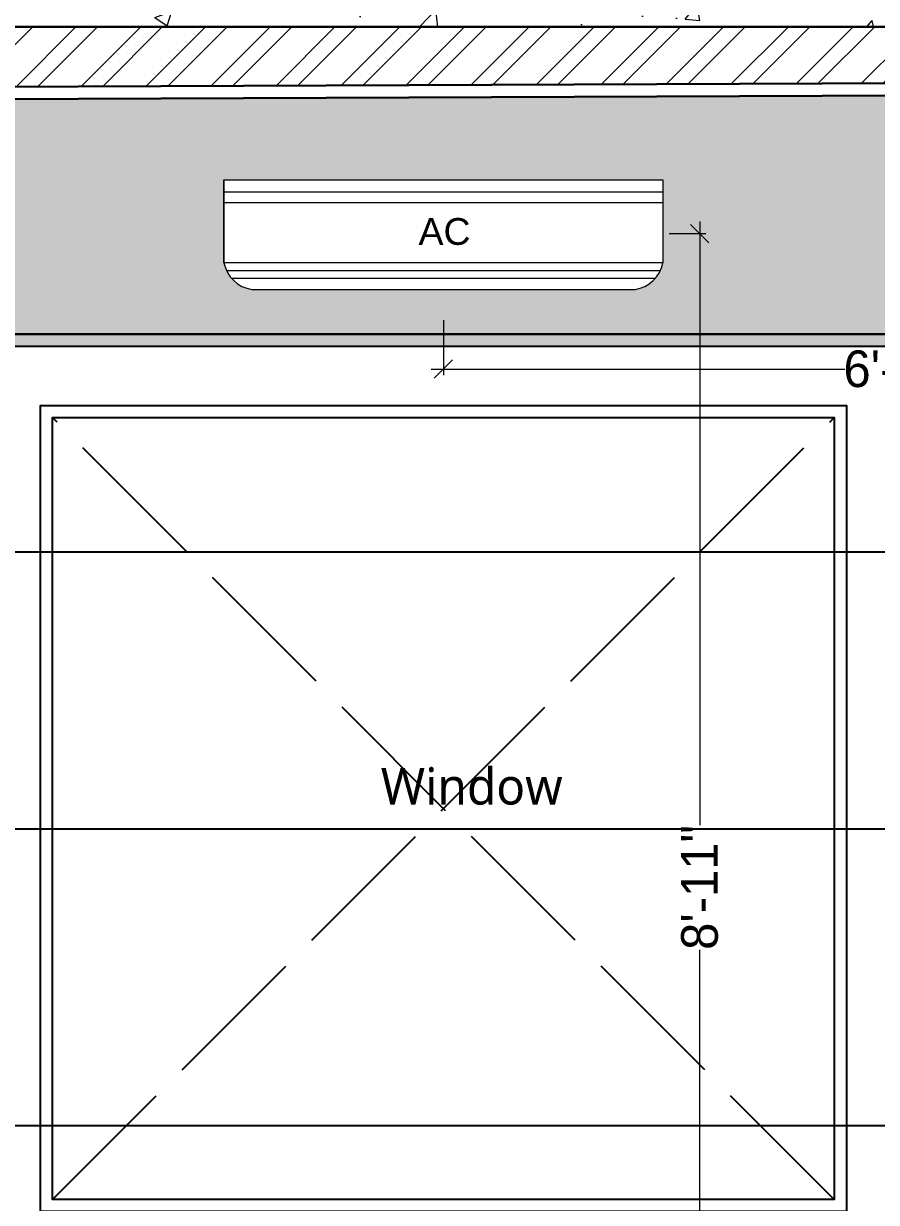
# Model space of a CAD drawing. Header units: millimetres. Extents: x 56222 to 3066687, y -650199 to -121287.
# Drawn here: x 134390.8 to 134460.7, y -183569.4 to -183472.9 of the extents above; entities that cross this region are included whole.
import ezdxf
from ezdxf import colors
from ezdxf.entities.mleader import LeaderData, LeaderLine
from ezdxf.math import Vec2, Vec3

# ---------------------------------------------------------------- set-up
doc = ezdxf.new("R2010")
doc.units = ezdxf.units.MM
doc.header["$MEASUREMENT"] = 0
doc.header["$PDMODE"] = 35
doc.linetypes.add('ACAD_ISO02W100', pattern=[15, 12, -3])
doc.linetypes.add('DASHED', pattern=[0.75, 0.5, -0.25])
doc.layers.get('Defpoints').update_dxf_attribs({"color": 220})
doc.layers.add('AR HATCH-7', color=7, linetype='Continuous')
for name, color, linetype, lineweight in [('Electrical', 84, 'Continuous', 30), ('FUR1', 22, 'Continuous', 0), ('FURNI', 25, 'Continuous', 5), ('FURNITURE', 32, 'Continuous', 9), ('furniture dimensions', 1, 'DASHED', 0), ('FURNITURE-1', 252, 'Continuous', 13), ('glass', 132, 'Continuous', 20), ('GROUND FLOOR', 7, 'Continuous', 9), ('SECTION ( SLAB PLine )', 104, 'Continuous', 30), ('Text', 7, 'Continuous', 15), ('wall', 7, 'Continuous', 30)]:
    doc.layers.add(name, color=color, linetype=linetype, lineweight=lineweight)
doc.styles.add('century g', font='GOTHIC.TTF')
doc.styles.get("Standard").update_dxf_attribs({"font": 'arial.ttf', "height": 6})
doc.styles.add('style4', font='ARIALN.TTF')
doc.dimstyles.new('Archana', dxfattribs={"dimtxt": 2, "dimasz": 0.75, "dimexe": 0.5, "dimexo": 0.5, "dimgap": 0, "dimtad": 0, "dimzin": 0, "dimdsep": 46, "dimlunit": 4, "dimtxsty": 'century g', "dimblk": 'OBLIQUE', "dimcen": 0, "dimdle": 1, "dimclrd": 256, "dimclre": 256, "dimclrt": 256, "dimadec": 0, "dimazin": 0, "dimtfac": 1, "dimtofl": 0, "dimtmove": 1, "dimatfit": 3, "dimfxl": 1, "dimfxlon": 1, "dimtolj": 1, "dimtzin": 0, "dimlwd": -1, "dimlwe": -1, "dimarcsym": 0})

# ---------------------------------------------------------------- blocks, each defined once
blk = doc.blocks.new('zw$7A8B')
at = {"layer": 'Electrical', "lineweight": 9}
for p, q in [((0, 12.00000000000091), (0, 2.901426686227751)), ((0.2754842010399443, 2.071638119261479), (47.72451579896187, 2.07163811924238)), ((0.8121958918700329, 1.241849552293388), (47.18780410813179, 1.241849552270651)), ((3.041293058110568, 0), (44.95870694188852, 0))]:
    blk.add_line(p, q, dxfattribs=at)
at = {"layer": 'Electrical', "lineweight": 9, "ltscale": 2}
for p, q in [((0, 12.00000000000091), (48, 12.00000000000091)), ((0, 2.901426686190462), (0, 12.00000000000091)), ((48, 12.00000000000091), (48, 2.901426686190462)), ((48, 2.901426686190462), (0, 2.901426686190462))]:
    blk.add_line(p, q, dxfattribs=at)
at = {"layer": 'Electrical', "lineweight": 9, "ltscale": 15}
for p, q in [((0, 10.69342466342732), (48, 10.69342466338912)), ((0, 9.5291031645138), (48, 9.529103164468324))]:
    blk.add_line(p, q, dxfattribs=at)
at = {"layer": 'Electrical', "lineweight": 9}
for centre, start, end in [((3.607922753432831, 3.638608946927889), 191.5479064643201, 261.1485941117802), ((44.39207724656808, 3.638608946927889), 278.8514058880613, 348.4520935355099)]:
    blk.add_arc(centre, 3.682464430274425, start, end, dxfattribs=at)
at = {"layer": 'Electrical', "ltscale": 10, "insert": (21.27570528217984, 7.809615963873512), "char_height": 2.929176060030469, "width": 6.704585469032168, "attachment_point": 1}
blk.add_mtext('AC', dxfattribs=at)
blk = doc.blocks.new('_Oblique')
at = {"layer": 'wall', "color": 0, "lineweight": -2}
blk.add_line((-0.5, -0.5), (0.5, 0.5), dxfattribs=at)
blk = doc.blocks.new('*D226')
at = {"layer": 'Defpoints', "color": 0, "linetype": 'Continuous', "lineweight": 30, "transparency": 16777216}
for p in [(134443.1959817829, -183490.0530107103), (134446.1745660411, -183597.1199417857), (134446.2069819585, -183597.1199417857)]:
    blk.add_point(p, dxfattribs=at)
at = {"layer": 'furniture dimensions', "color": 5, "linetype": 'Continuous', "transparency": 16777216}
for p, q in [((134446.2069819585, -183489.0530107103), (134446.2069819585, -183538.4817855614)), ((134446.2069819585, -183598.1199417857), (134446.2069819585, -183548.6911669346)), ((134446.2069819585, -183597.1199417857), (134446.7069819585, -183597.1199417857))]:
    blk.add_line(p, q, dxfattribs=at)
at = {"layer": 'furniture dimensions', "color": 5, "linetype": 'ByBlock', "transparency": 16777216}
blk.add_line((134443.6959817829, -183490.0530107103), (134446.7069819585, -183490.0530107103), dxfattribs=at)
at = {"layer": 'furniture dimensions', "color": 5, "linetype": 'Continuous', "transparency": 16777216, "xscale": 1.5, "yscale": 1.5, "zscale": 1.5}
for p, rotation in [((134446.2069819585, -183490.0530107103), 90), ((134446.2069819585, -183597.1199417857), 270)]:
    blk.add_blockref('_Oblique', p, dxfattribs=dict(at, rotation=rotation))
at = {"layer": 'furniture dimensions', "linetype": 'Continuous', "lineweight": 0, "transparency": 16777216, "insert": (134446.2069819584, -183543.586476248), "char_height": 3, "attachment_point": 5, "rotation": 90, "style": 'century g'}
blk.add_mtext('\\A1;8\'-11"', dxfattribs=at)
blk = doc.blocks.new('*D227')
at = {"layer": 'Defpoints', "color": 0, "linetype": 'Continuous', "lineweight": 30, "transparency": 16777216}
for p in [(134425.2213575774, -183494.6274564702), (134498.7213575774, -183494.6274564702), (134498.7213575774, -183501.1370137421)]:
    blk.add_point(p, dxfattribs=at)
at = {"layer": 'furniture dimensions', "color": 5, "linetype": 'ByBlock', "transparency": 16777216}
blk.add_line((134425.2213575774, -183497.1370137421), (134425.2213575774, -183501.6370137421), dxfattribs=at)
at = {"layer": 'furniture dimensions', "color": 5, "linetype": 'Continuous', "transparency": 16777216}
for p, q in [((134498.7213575774, -183497.1370137421), (134498.7213575774, -183501.6370137421)), ((134424.2213575774, -183501.1370137421), (134458.0944031246, -183501.1370137421)), ((134499.7213575774, -183501.1370137421), (134465.8483120301, -183501.1370137421))]:
    blk.add_line(p, q, dxfattribs=at)
at = {"layer": 'furniture dimensions', "color": 5, "linetype": 'Continuous', "transparency": 16777216, "xscale": 1.5, "yscale": 1.5, "zscale": 1.5, "rotation": 180}
blk.add_blockref('_Oblique', (134425.2213575774, -183501.1370137421), dxfattribs=at)
at = {"layer": 'furniture dimensions', "color": 5, "linetype": 'Continuous', "transparency": 16777216, "xscale": 1.5, "yscale": 1.5, "zscale": 1.5}
blk.add_blockref('_Oblique', (134498.7213575774, -183501.1370137421), dxfattribs=at)
at = {"layer": 'furniture dimensions', "linetype": 'Continuous', "lineweight": 0, "transparency": 16777216, "insert": (134461.9713575774, -183501.1370137421), "char_height": 3, "attachment_point": 5, "style": 'century g'}
blk.add_mtext('\\A1;6\'-2"', dxfattribs=at)

msp = doc.modelspace()

# ---------------------------------------------------------------- hatches: boundary and pattern name
at = {"layer": 'AR HATCH-7', "lineweight": 30, "true_color": 0xf2e8da, "transparency": 33554559}
h = msp.add_hatch(color=254, dxfattribs=at)
h.dxf.hatch_style = 1
edge = h.paths.add_edge_path()
edge.add_line((134498.7213575774, -183486.1199417623), (134494.2211213337, -183486.1199417623))
edge.add_line((134494.2211213337, -183486.1199417623), (134494.2209850392, -183478.6199375808))
edge.add_line((134494.2209850392, -183478.6199375808), (134375.548624459, -183479.0834867446))
edge.add_arc((134376.2405414569, -183492.1199417624), 13.05480404160551, 93.03815421160826, 179.9999999998723)
edge.add_line((134363.1857374153, -183492.1199417624), (134344.2213575774, -183492.1199417623))
edge.add_line((134344.2213575774, -183492.1199417623), (134344.2213575774, -183499.2869285136))
edge.add_line((134344.2213575774, -183499.2869285136), (134498.7213575774, -183499.2869285136))
edge.add_line((134498.7213575774, -183499.2869285136), (134498.7213575774, -183486.1199417623))
edge = h.paths.add_edge_path(flags=16)
edge.add_line((134407.246733372, -183492.4544542059), (134407.246733372, -183485.6401443675))
edge.add_line((134407.246733372, -183485.6401443675), (134443.1959817828, -183485.6401443675))
edge.add_line((134443.1959817828, -183485.6401443675), (134443.1959817828, -183492.4544542058))
edge.add_arc((134440.4938544639, -183491.9023469515), 2.757954761773342, 278.8514058850221, 348.4520935368883, ccw=False)
edge.add_line((134440.9182276236, -183494.6274564702), (134409.5244875312, -183494.6274564702))
edge.add_arc((134409.948860691, -183491.9023469513), 2.757954761896491, 191.5479064663029, 261.1485941135578, ccw=False)
h.paths.add_polyline_path([(134425.6066656949, -183492.2076001767), (134425.2213575774, -183492.2076001767), (134425.2213575774, -183487.6868468698), (134425.6066656949, -183487.6868468698)], flags=0)
at = {"layer": 'FURNITURE-1', "lineweight": 18, "true_color": 0xc7c8ca}
h = msp.add_hatch(dxfattribs=at)
h.set_pattern_fill('AR-CONC', color=9, scale=2)
h.set_pattern_definition([(49.99999999999999, (1626.342245352309, -100.8863423305447), (14.34520365201507, -1.255042699651902), [1.5, -16.5]), (355, (1626.342245352309, -100.8863423305447), (-2.77502667226, 15.04384267400024), [1.2, -13.2]), (100.45144446, (1627.537678972309, -100.9909292105447), (11.57017693454224, 13.78879981937259), [1.274803839999997, -14.02284223999998]), (46.18420000000001, (1626.342245352309, -96.88634233054472), (21.34482661343145, -3.310385615861531), [2.25, -24.75]), (96.63563549, (1628.120980252309, -97.16220847054473), (18.69323891348457, 19.48237201549101), [1.91220684, -21.0342752]), (351.1841639899999, (1626.342245352309, -96.88634233054472), (18.69323890109546, 19.4823720053998), [1.8, -19.80000002]), (21, (1628.342245352309, -97.88634233054472), (11.93814104236923, -8.052377813306776), [1.5, -16.5]), (326.0000000000001, (1628.342245352309, -97.88634233054472), (4.866306638431634, 14.50300090093706), [1.2, -13.2]), (71.45144474, (1629.337090432309, -98.55737381054473), (16.80444753459942, 6.450623056127077), [1.2748038, -14.02284224]), (37.50000000000001, (1626.342245352309, -100.8863423305447), (0.2431971063458134, 6.65787707662623), [0, -13.04, 0, -13.4, 0, -13.25]), (7.499999999999999, (1626.342245352309, -100.8863423305447), (5.261390748842972, 7.888234237647205), [0, -7.64, 0, -12.74, 0, -5.05]), (327.5, (1621.882245352309, -100.8863423305447), (10.67644872344818, -0.4510974346875951), [0, -5, 0, -15.6, 0, -20.7]), (317.5, (1619.882245352309, -100.8863423305447), (11.66372338684772, 2.002099646646355), [0, -6.5, 0, -10.36, 0, -14.7])])
h.paths.add_polyline_path([(134362.2213575774, -183473.1199417857), (134494.22088509, -183473.1199417857), (134494.2211213337, -183486.1199417623), (134503.2213575774, -183486.1199417623), (134503.2213575774, -183473.1199417857), (134507.412971265, -183473.1199417857), (134507.412971265, -183468.1199417857), (134327.7135697008, -183468.1199417857), (134327.7135697008, -183473.1199417857), (134344.2213575774, -183473.1199417857), (134344.2213575774, -183486.1199417623), (134362.2213575774, -183486.1199417623)])
at = {"layer": 'FURNITURE-1', "lineweight": 0, "transparency": 33554572}
h = msp.add_hatch(dxfattribs=at)
h.set_pattern_fill('ANSI32', color=6, scale=10)
h.set_pattern_definition([(45, (-18.98644268559292, -2.07573677477194), (-2.651650429449553, 2.651650429449553), []), (45, (-17.21867573559292, -2.07573677477194), (-2.651650429449553, 2.651650429449553), [])])
h.paths.add_polyline_path([(134494.22088509, -183473.1199417857), (134362.2213575774, -183473.1199417857), (134362.2213575774, -183486.1199417623), (134344.2213575774, -183486.1199417623), (134344.2213575774, -183491.1199417623), (134362.2213575774, -183491.1199417623, -0.3787852194493866), (134375.5206072452, -183478.0835885545), (134494.2209668664, -183477.6199300229)])

# ---------------------------------------------------------------- linework, layer by layer
at = {"layer": 'FURNI', "color": 3, "lineweight": 30}
msp.add_line((134498.7213575774, -183498.2869285136), (134344.2213575774, -183498.2869285136), dxfattribs=at)
at = {"layer": 'FURNITURE', "lineweight": 25}
msp.add_line((134498.7213575774, -183499.2869285136), (134344.2213575774, -183499.2869285136), dxfattribs=at)
at = {"layer": 'glass', "color": 9, "linetype": 'ACAD_ISO02W100', "lineweight": 25, "true_color": 0xc7c8ca}
for p, q in [((134393.2213575774, -183569.1199417857), (134457.2213575774, -183505.1199417857)), ((134457.2213575774, -183569.1199417857), (134393.2213575774, -183505.1199417857))]:
    msp.add_line(p, q, dxfattribs=at)
at = {"layer": 'glass', "lineweight": 25}
for points in [[(134392.2213575774, -183505.2835450989), (134392.2213575774, -183504.1199417857), (134458.2213575774, -183504.1199417857), (134458.2213575774, -183505.2835450989)], [(134458.2213575774, -183505.2835450989), (134458.2213575774, -183570.1199417857), (134392.2213575774, -183570.1199417857), (134392.2213575774, -183505.2835450989)], [(134393.2213575774, -183505.2835450989), (134393.2213575774, -183505.1199417857), (134457.2213575774, -183505.1199417857), (134457.2213575774, -183505.2835450989)], [(134457.2213575774, -183505.2835450989), (134457.2213575774, -183569.1199417857), (134393.2213575774, -183569.1199417857), (134393.2213575774, -183505.2835450989)]]:
    msp.add_lwpolyline(points, dxfattribs=at)
at = {"layer": 'GROUND FLOOR', "color": 6, "lineweight": 30}
for p, q in [((134375.520607245, -183478.0835885545), (134494.2150259461, -183477.6199532289)), ((134375.5486244592, -183479.0834867446), (134494.218932042, -183478.6199456001))]:
    msp.add_line(p, q, dxfattribs=at)
at = {"layer": 'SECTION ( SLAB PLine )', "color": 1}
msp.add_line((134362.2213575774, -183473.1199417857), (134494.22088509, -183473.1199417857), dxfattribs=at)

# ---------------------------------------------------------------- block references
at = {"layer": 'Electrical', "xscale": 0.7489426752260139, "yscale": 0.7489426752260139, "zscale": 0.7489426752260139}
msp.add_blockref('zw$7A8B', (134407.246733372, -183494.6274564702), dxfattribs=at)

# ---------------------------------------------------------------- texts
at = {"layer": 'FUR1', "color": 1, "insert": (134427.5338677365, -183535.3171181231), "char_height": 3, "width": 28.45427249982862, "attachment_point": 5, "style": 'style4'}
msp.add_mtext('{\\fMalgun Gothic|b0|i0|c0|p34;Window}', dxfattribs=at)

# ---------------------------------------------------------------- dimensions: what is measured, and where the dimension line sits
at = {"layer": 'furniture dimensions', "color": 5, "linetype": 'Continuous', "lineweight": 0}
dim = msp.add_linear_dim(base=(134446.2069819585, -183597.1199417857), p1=(134443.1959817828, -183490.0530107103), p2=(134446.174566041, -183597.1199417856), angle=90, dimstyle='Archana', override={"dimtxt": 3, "dimasz": 1.5, "dimdec": 0, "dimclrd": 5, "dimclre": 5, "dimfxl": 4}, dxfattribs=at)
dim.commit()
dim.dimension.update_dxf_attribs({"geometry": '*D226', "text_midpoint": (134446.2069819584, -183543.586476248)})
dim = msp.add_linear_dim(base=(134498.7213575774, -183501.1370137421), p1=(134425.2213575774, -183494.6274564702), p2=(134498.7213575774, -183494.6274564702), dimstyle='Archana', override={"dimtxt": 3, "dimasz": 1.5, "dimdec": 0, "dimclrd": 5, "dimclre": 5, "dimfxl": 4}, dxfattribs=at)
dim.commit()
dim.dimension.update_dxf_attribs({"geometry": '*D227', "text_midpoint": (134461.9713575774, -183501.1370137421)})

# ---------------------------------------------------------------- leaders
at = {"layer": 'Text', "color": 1, "lineweight": 0, "ltscale": 20}
ml = msp.add_multileader_mtext('Standard', dxfattribs=at)
ml.set_content('\\A1;{\\H0.7x;\\S3/4;\\H1.42857x;" dia.\\A0;\\PBrass rod}', color=1, style='style4')
ml.set_leader_properties()
ml.build(insert=Vec2(0, 0))
ml.multileader.update_dxf_attribs({"dogleg_length": 2.024561314337916, "arrow_head_size": 2})
ctx = ml.context
ctx.base_point, ctx.char_height, ctx.arrow_head_size, ctx.landing_gap_size, ctx.plane_origin = Vec3(134508.6541690707, -183516.1147938413, 0.1188055700500966), 3, 2, 0.4, Vec3(134441.6186730074, -183516.1147938413, 0.1188055700500966)
notes = []
notes.append((ctx, [(0, (1, 1, 0), (134506.6296077563, -183516.1147938413, 0.1188055700500966), (1, 0), 2.024561314337916, [(0, [(134348.6107760635, -183516.1010424175, 0.1188055700500966)], 0, [])])]))
ctx.mtext.insert = Vec3(134509.0541690707, -183514.5902372492, 0.1188055700500966)
ml = msp.add_multileader_mtext('Standard', dxfattribs=at)
ml.set_content('Shelf_\\Pveneer finish', color=1, style='style4')
ml.set_leader_properties()
ml.build(insert=Vec2(0, 0))
ml.multileader.update_dxf_attribs({"dogleg_length": 2.024561314337916, "arrow_head_size": 2})
ctx = ml.context
ctx.base_point, ctx.char_height, ctx.arrow_head_size, ctx.landing_gap_size, ctx.plane_origin = Vec3(134508.2226434674, -183538.7723092451, 0.1188055700500966), 3, 2, 0.4, Vec3(134440.6935049117, -183538.7723092451, 0.1188055700500966)
notes.append((ctx, [(0, (1, 1, 0), (134380.8841340783, -183538.7723092451, 0.1188055700500966), (1, 0), 127.3385093891593, [(0, [(134352.2932916394, -183544.0134001295, 0.1188055700500966)], 0, [])])]))
ctx.mtext.insert = Vec3(134508.6226434674, -183537.2477526285, 0.1188055700500966)
ml = msp.add_multileader_mtext('Standard', dxfattribs=at)
ml.set_content('Mirror', color=1, style='style4')
ml.set_leader_properties()
ml.build(insert=Vec2(0, 0))
ml.multileader.update_dxf_attribs({"dogleg_length": 2.024561314337916, "arrow_head_size": 2})
ctx = ml.context
ctx.base_point, ctx.char_height, ctx.arrow_head_size, ctx.landing_gap_size, ctx.plane_origin = Vec3(134508.6541690707, -183563.0747712554, 0.1188055700500966), 3, 2, 0.4, Vec3(134441.6186730074, -183563.0747712554, 0.1188055700500966)
notes.append((ctx, [(0, (1, 1, 0), (134506.6296077563, -183563.0747712554, 0.1188055700500966), (1, 0), 2.024561314337916, [(0, [(134345.1619659052, -183563.0619380379, 0.1188055700500966)], 0, [])])]))
ctx.mtext.insert = Vec3(134509.0541690707, -183561.5502146388, 0.1188055700500966)
for ctx, leaders in notes:
    for number, flags, end, landing, length, lines in leaders:
        leader = LeaderData()
        leader.index, (leader.has_last_leader_line, leader.has_dogleg_vector, leader.attachment_direction) = number, flags
        leader.last_leader_point, leader.dogleg_vector, leader.dogleg_length = Vec3(end), Vec3(landing), length
        for number, points, colour, breaks in lines:
            line = LeaderLine()
            line.index, line.vertices, line.color, line.breaks = number, Vec3.list(points), colors.encode_raw_color(colour), breaks
            leader.lines.append(line)
        ctx.leaders.append(leader)

doc.saveas('drawing.dxf')
